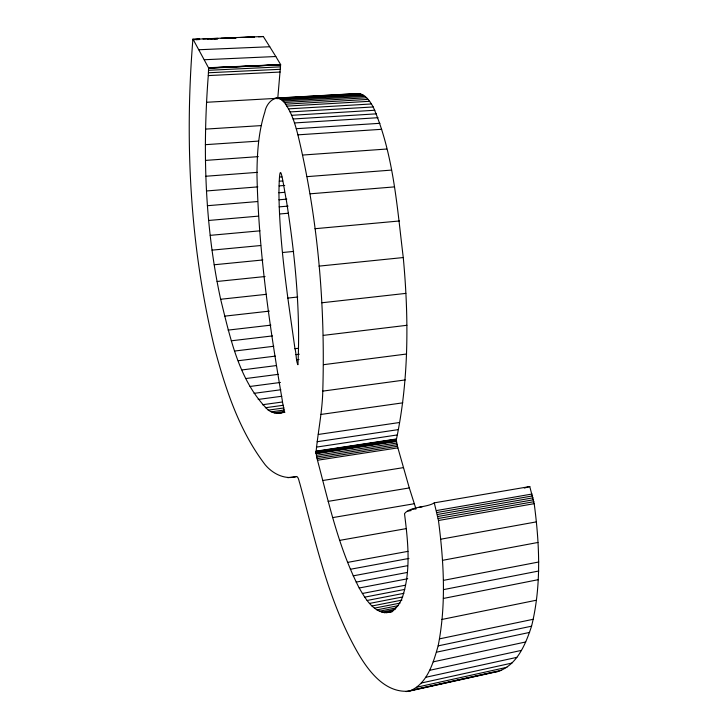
<?xml version="1.0" encoding="UTF-8"?>
<svg xmlns="http://www.w3.org/2000/svg" width="728" height="728" viewBox="0 0 728 728"><rect width="100%" height="100%" fill="white"/><g stroke="black" fill="none" stroke-linecap="round" stroke-linejoin="round"><path stroke-width="1.09" d="M192.902 39.194C184.466 142.542 190.117 247.511 214.66 348.466C225.625 389.362 239.239 430.83 265.256 464.864C272.982 474.028 285.076 479.952 297.006 476.549C298.88 478.278 298.935 481.244 299.836 483.51C315.606 541.295 328.082 601.483 358.467 653.862C369.142 672.044 385.676 693.402 409.282 691.127L498.061 671.462C517.299 665.046 525.734 643.88 531.567 626.18C541.495 586.031 539.594 544.317 534.197 503.667L529.775 486.55L434.27 502.857C427.2 507.634 409.782 506.415 404.513 513.695C407.917 541.05 411.184 569.806 402.63 596.587C399.972 604.458 393.602 613.44 384.293 612.63C371.89 610.31 365.028 597.979 359.195 587.996C338.675 547.947 328.956 503.458 317.481 460.242C316.871 457.548 316.189 454.827 316.052 452.052C318 431.713 322.304 411.62 322.777 391.118C325.371 305.196 317.99 218.518 297.907 134.844C295.149 124.179 291.928 113.295 285.522 104.177C278.305 91.664 266.63 101.474 264.892 111.894C258.349 132.232 257.039 153.799 256.975 175.02C258.558 250.841 269.542 326.099 282.346 400.728C282.61 404.277 284.157 407.853 283.784 411.438C280.171 415.169 272.09 412.831 268.277 410.128C238.93 381.199 230.266 337.838 220.639 299.263C204.786 225.907 202.521 150.232 208.281 75.585L208.59 68.268L280.617 64.801L208.554 67.932L280.608 64.701M416.016 509.018L409.291 487.942L397.888 447.866C397.233 445.045 396.36 442.196 396.432 439.275C408.936 379.579 408.899 318.1 403.267 257.548C397.06 207.08 393.657 154.172 373.2 106.952C369.779 101.065 365.046 93.502 357.348 93.548L275.994 98.098M280.617 64.865L277.768 98.28L206.688 102.266M278.933 192.784C279.516 154.7 282.146 177.723 286.595 201.811C295.031 255.437 300.573 310.756 297.925 364.71C295.95 361.498 296.378 352.971 294.967 348.703C287.706 297.015 279.479 245.099 278.933 192.784L284.566 192.328M409.282 691.127C427.409 684.202 433.26 662.762 438.147 645.873C446.346 604.486 443.843 562.062 438.465 520.511L434.27 502.857M354.399 94.303L357.348 93.548M524.306 488.051L529.775 486.55M412.357 690.035L501.574 670.279M406.106 691.6L493.338 672.272M421.385 683L511.921 663.081M417.007 687.168L506.888 667.303M425.643 677.313L516.853 657.357M429.556 670.333L521.403 650.395M433.233 661.843L525.716 641.96M436.509 652.188L529.611 632.414M438.147 645.873L531.567 626.18M439.448 638.875L533.16 619.3M441.869 619.464L536.245 600.245M386.677 612.667L392.192 611.575M388.998 612.257L392.319 611.593M376.895 609.873L398.089 605.696M443.388 598.452L538.347 579.661M379.388 611.22L395.968 607.944M381.863 612.148L395.177 609.509M384.293 612.63L393.202 610.856M369.533 603.421L402.657 596.951M443.616 589.598L538.765 571.007M371.99 605.987L401.892 600.118M374.447 608.144L400.009 603.112M367.112 600.473L403.894 593.32M362.353 593.484L405.56 585.175M443.47 580.362L538.775 561.989M364.71 597.151L404.713 589.416M359.195 587.996L407.744 578.742M356.129 582.109L407.371 572.435M353.171 575.857L407.562 565.692M442.415 560.351L537.937 542.46M350.323 569.278L408.963 558.431M347.611 562.389L407.989 551.351M440.604 539.239L536.272 521.894M339.812 540.349L406.342 528.601M437.828 516.489L533.551 499.754M438.183 518.5L533.906 501.71M438.465 520.511L534.197 503.667M436.445 510.574L532.095 494.021M436.964 512.512L532.641 495.895M437.428 514.487L533.133 497.815M418.864 507.37L422.204 506.797M412.23 509.436L415.57 508.863M407.844 511.12L411.202 510.546M332.705 517.608L414.186 503.749M328.146 501.374L409.291 487.942M322.65 480.525L403.412 467.631M287.851 477.705L296.287 476.485M494.449 672.035L498.061 671.462M317.481 460.242L397.888 447.866M316.452 455.328L396.806 443.061M316.753 456.993L397.124 444.69M317.099 458.631L397.479 446.291M316.07 451.169L396.46 438.993M316.061 451.46L396.432 439.275M316.052 451.751L396.423 439.566M316.052 452.052L396.423 439.858M316.07 452.361L396.423 440.167M316.089 452.68L396.442 440.467M316.116 452.998L396.469 440.786M316.143 453.317L396.496 441.104M316.189 453.644L396.542 441.414M317.135 441.714L397.843 429.684M316.425 447.11L396.933 434.998M318.318 434.452L399.335 422.531M321.021 414.432L402.793 402.839M268.277 410.128L284.038 407.944M271.216 411.848L284.593 409.982M274.137 412.885L284.229 411.475M277.04 413.222L284.812 412.139M280.253 412.931L284.721 412.303M262.417 404.741L282.464 401.993M265.338 407.753L283.256 405.278M258.194 399.445L281.781 396.25M322.777 391.118L405.241 379.934M254.063 393.338L280.835 389.762M250.041 386.459L280.435 382.455M323.56 364.683L406.624 354.008M245.955 378.524L278.396 374.329M242.024 369.933L276.494 365.556M296.769 359.741L299.008 359.459M238.247 360.733L275.321 356.119M295.914 354.645L299.263 354.227M234.662 351.033L273.801 346.264M294.967 348.703L298.316 348.293M323.314 335.381L406.897 325.298M231.267 340.813L272.454 335.908M228.073 330.112L270.889 325.143M321.858 302.775L405.851 293.384M224.442 316.18L269.333 311.129M287.697 298.107L297.743 297.006M220.639 299.263L266.494 294.312M217.099 281.472L265.056 276.531M318.982 266.13L403.267 257.548M214.214 264.764L262.89 259.96M282.482 252.516L293.657 251.433M212.066 250.132L260.706 245.527M314.987 228.71L399.408 220.975M210.201 235.353L259.978 230.831M279.461 213.996L288.434 213.222M208.627 220.466L258.44 216.134M279.115 206.87L288.097 206.106M207.371 205.715L257.566 201.547M278.942 199.791L286.814 199.135M310.174 193.812L394.576 186.878M279.315 181.208L282.71 180.944M206.424 190.964L257.839 186.887M279.097 185.895L284.739 185.44M279.607 177.05L281.873 176.877M307.134 176.631L391.436 170.097M205.787 176.249L257.348 172.363M205.423 160.406L258.304 156.638M302.602 155.055L386.659 149.031M205.378 144.672L258.486 141.105M297.907 134.844L381.69 129.302M294.512 122.95L378.032 117.699M205.651 129.102L261.525 125.58M296.287 128.701L379.961 123.305M293.102 118.992L376.503 113.832M290.09 111.93L373.2 106.952M291.628 115.315L374.893 110.247M286.868 106.124L369.624 101.301M288.497 108.863L371.435 103.968M276.804 98.662L280.171 98.471M290.299 97.898L292.547 97.77M302.666 97.206L304.914 97.079M316.161 96.451L318.409 96.323M328.537 95.75L331.904 95.568M342.033 94.995L344.28 94.868M280.025 99.053L361.943 94.44M281.408 99.927L363.5 95.286M282.783 101.074L365.056 96.396M284.157 102.493L366.603 97.77M285.522 104.177L368.131 99.408M274.693 98.335L358.859 93.575M278.651 98.453L360.378 93.867M208.463 72.764L280.38 69.287M208.281 75.585L280.125 72.054M193.02 39.221L208.49 67.731L280.589 64.601M208.554 70.288L280.544 66.858M204.277 59.732L275.821 56.52L280.562 64.455M198.835 49.741L269.751 46.747L275.821 56.52M192.838 39.303L263.299 36.491L269.751 46.747M192.802 39.467L199.618 39.085M203.012 38.957L217.736 38.375M221.139 38.238L235.854 37.656M240.386 37.483L253.981 36.946M258.504 36.764L263.036 36.582M192.774 39.594L199.581 39.257M207.507 38.948L217.699 38.548M225.625 38.229L235.817 37.829M244.872 37.474L253.926 37.11M192.765 39.667L199.563 39.394M210.883 38.948L217.672 38.675M229.002 38.229L235.79 37.965M248.248 37.474L253.908 37.246M196.151 39.676L199.545 39.54M214.26 38.957L217.663 38.821M232.378 38.238L235.772 38.111M251.624 37.483L253.89 37.392"/></g></svg>
